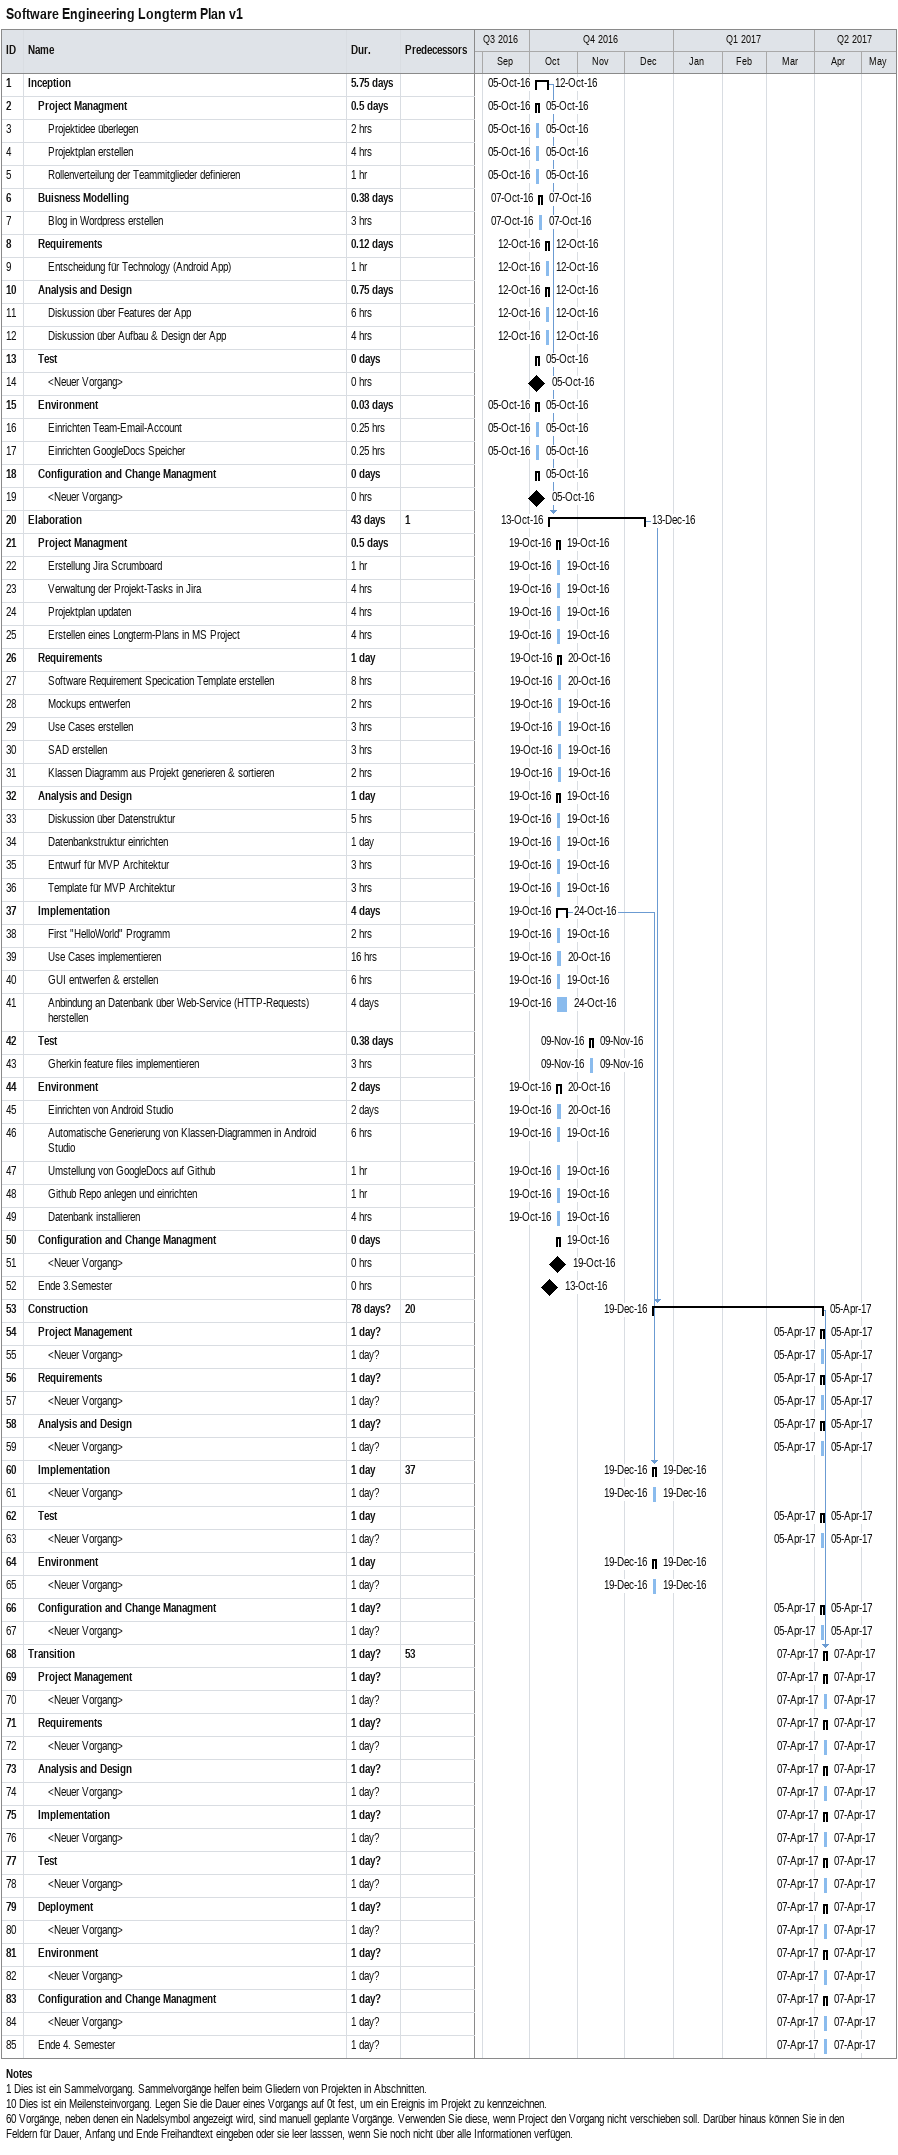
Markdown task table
Software Engineering Longterm Plan v1

| ID | Level | Task | Duration | Start | Finish | Predecessors |
|---|---|---|---|---|---|---|
| 1 | 1 | **Inception** | 5.75d | 2016-10-05 | 2016-10-12 |  |
| 2 | 2 | **Project Managment** | 0.5d | 2016-10-05 | 2016-10-05 |  |
| 3 | 3 | Projektidee überlegen | 2h | 2016-10-05 | 2016-10-05 |  |
| 4 | 3 | Projektplan erstellen | 4h | 2016-10-05 | 2016-10-05 |  |
| 5 | 3 | Rollenverteilung der Teammitglieder definieren | 1h | 2016-10-05 | 2016-10-05 |  |
| 6 | 2 | **Buisness Modelling** | 0.38d | 2016-10-07 | 2016-10-07 |  |
| 7 | 3 | Blog in Wordpress erstellen | 3h | 2016-10-07 | 2016-10-07 |  |
| 8 | 2 | **Requirements** | 0.12d | 2016-10-12 | 2016-10-12 |  |
| 9 | 3 | Entscheidung für Technology (Android App) | 1h | 2016-10-12 | 2016-10-12 |  |
| 10 | 2 | **Analysis and Design** | 0.75d | 2016-10-12 | 2016-10-12 |  |
| 11 | 3 | Diskussion über Features der App | 6h | 2016-10-12 | 2016-10-12 |  |
| 12 | 3 | Diskussion über Aufbau & Design der App | 4h | 2016-10-12 | 2016-10-12 |  |
| 13 | 2 | **Test** | 0d | 2016-10-05 | 2016-10-05 |  |
| 14 | 3 | <Neuer Vorgang> | 0h | 2016-10-05 | 2016-10-05 |  |
| 15 | 2 | **Environment** | 0.03d | 2016-10-05 | 2016-10-05 |  |
| 16 | 3 | Einrichten Team-Email-Account | 0.25h | 2016-10-05 | 2016-10-05 |  |
| 17 | 3 | Einrichten GoogleDocs Speicher | 0.25h | 2016-10-05 | 2016-10-05 |  |
| 18 | 2 | **Configuration and Change Managment** | 0d | 2016-10-05 | 2016-10-05 |  |
| 19 | 3 | <Neuer Vorgang> | 0h | 2016-10-05 | 2016-10-05 |  |
| 20 | 1 | **Elaboration** | 43d | 2016-10-13 | 2016-12-13 | 1 |
| 21 | 2 | **Project Managment** | 0.5d | 2016-10-19 | 2016-10-19 |  |
| 22 | 3 | Erstellung Jira Scrumboard | 1h | 2016-10-19 | 2016-10-19 |  |
| 23 | 3 | Verwaltung der Projekt-Tasks in Jira | 4h | 2016-10-19 | 2016-10-19 |  |
| 24 | 3 | Projektplan updaten | 4h | 2016-10-19 | 2016-10-19 |  |
| 25 | 3 | Erstellen eines Longterm-Plans in MS Project | 4h | 2016-10-19 | 2016-10-19 |  |
| 26 | 2 | **Requirements** | 1d | 2016-10-19 | 2016-10-20 |  |
| 27 | 3 | Software Requirement Specication Template erstellen | 8h | 2016-10-19 | 2016-10-20 |  |
| 28 | 3 | Mockups entwerfen | 2h | 2016-10-19 | 2016-10-19 |  |
| 29 | 3 | Use Cases erstellen | 3h | 2016-10-19 | 2016-10-19 |  |
| 30 | 3 | SAD erstellen | 3h | 2016-10-19 | 2016-10-19 |  |
| 31 | 3 | Klassen Diagramm aus Projekt generieren & sortieren | 2h | 2016-10-19 | 2016-10-19 |  |
| 32 | 2 | **Analysis and Design** | 1d | 2016-10-19 | 2016-10-19 |  |
| 33 | 3 | Diskussion über Datenstruktur | 5h | 2016-10-19 | 2016-10-19 |  |
| 34 | 3 | Datenbankstruktur einrichten | 1d | 2016-10-19 | 2016-10-19 |  |
| 35 | 3 | Entwurf für MVP Architektur | 3h | 2016-10-19 | 2016-10-19 |  |
| 36 | 3 | Template für MVP Architektur | 3h | 2016-10-19 | 2016-10-19 |  |
| 37 | 2 | **Implementation** | 4d | 2016-10-19 | 2016-10-24 |  |
| 38 | 3 | First "HelloWorld" Programm | 2h | 2016-10-19 | 2016-10-19 |  |
| 39 | 3 | Use Cases implementieren | 16h | 2016-10-19 | 2016-10-20 |  |
| 40 | 3 | GUI entwerfen & erstellen | 6h | 2016-10-19 | 2016-10-19 |  |
| 41 | 3 | Anbindung an Datenbank über Web-Service (HTTP-Requests) herstellen | 4d | 2016-10-19 | 2016-10-24 |  |
| 42 | 2 | **Test** | 0.38d | 2016-11-09 | 2016-11-09 |  |
| 43 | 3 | Gherkin feature files implementieren | 3h | 2016-11-09 | 2016-11-09 |  |
| 44 | 2 | **Environment** | 2d | 2016-10-19 | 2016-10-20 |  |
| 45 | 3 | Einrichten von Android Studio | 2d | 2016-10-19 | 2016-10-20 |  |
| 46 | 3 | Automatische Generierung von Klassen-Diagrammen in Android Studio | 6h | 2016-10-19 | 2016-10-19 |  |
| 47 | 3 | Umstellung von GoogleDocs auf Github | 1h | 2016-10-19 | 2016-10-19 |  |
| 48 | 3 | Github Repo anlegen und einrichten | 1h | 2016-10-19 | 2016-10-19 |  |
| 49 | 3 | Datenbank installieren | 4h | 2016-10-19 | 2016-10-19 |  |
| 50 | 2 | **Configuration and Change Managment** | 0d | 2016-10-19 | 2016-10-19 |  |
| 51 | 3 | <Neuer Vorgang> | 0h | 2016-10-19 | 2016-10-19 |  |
| 52 | 2 | Ende 3.Semester | 0h | 2016-10-13 | 2016-10-13 |  |
| 53 | 1 | **Construction** | 78d? | 2016-12-19 | 2017-04-05 | 20 |
| 54 | 2 | **Project Management** | 1d? | 2017-04-05 | 2017-04-05 |  |
| 55 | 3 | <Neuer Vorgang> | 1d? | 2017-04-05 | 2017-04-05 |  |
| 56 | 2 | **Requirements** | 1d? | 2017-04-05 | 2017-04-05 |  |
| 57 | 3 | <Neuer Vorgang> | 1d? | 2017-04-05 | 2017-04-05 |  |
| 58 | 2 | **Analysis and Design** | 1d? | 2017-04-05 | 2017-04-05 |  |
| 59 | 3 | <Neuer Vorgang> | 1d? | 2017-04-05 | 2017-04-05 |  |
| 60 | 2 | **Implementation** | 1d | 2016-12-19 | 2016-12-19 | 37 |
| 61 | 3 | <Neuer Vorgang> | 1d? | 2016-12-19 | 2016-12-19 |  |
| 62 | 2 | **Test** | 1d | 2017-04-05 | 2017-04-05 |  |
| 63 | 3 | <Neuer Vorgang> | 1d? | 2017-04-05 | 2017-04-05 |  |
| 64 | 2 | **Environment** | 1d | 2016-12-19 | 2016-12-19 |  |
| 65 | 3 | <Neuer Vorgang> | 1d? | 2016-12-19 | 2016-12-19 |  |
| 66 | 2 | **Configuration and Change Managment** | 1d? | 2017-04-05 | 2017-04-05 |  |
| 67 | 3 | <Neuer Vorgang> | 1d? | 2017-04-05 | 2017-04-05 |  |
| 68 | 1 | **Transition** | 1d? | 2017-04-07 | 2017-04-07 | 53 |
| 69 | 2 | **Project Management** | 1d? | 2017-04-07 | 2017-04-07 |  |
| 70 | 3 | <Neuer Vorgang> | 1d? | 2017-04-07 | 2017-04-07 |  |
| 71 | 2 | **Requirements** | 1d? | 2017-04-07 | 2017-04-07 |  |
| 72 | 3 | <Neuer Vorgang> | 1d? | 2017-04-07 | 2017-04-07 |  |
| 73 | 2 | **Analysis and Design** | 1d? | 2017-04-07 | 2017-04-07 |  |
| 74 | 3 | <Neuer Vorgang> | 1d? | 2017-04-07 | 2017-04-07 |  |
| 75 | 2 | **Implementation** | 1d? | 2017-04-07 | 2017-04-07 |  |
| 76 | 3 | <Neuer Vorgang> | 1d? | 2017-04-07 | 2017-04-07 |  |
| 77 | 2 | **Test** | 1d? | 2017-04-07 | 2017-04-07 |  |
| 78 | 3 | <Neuer Vorgang> | 1d? | 2017-04-07 | 2017-04-07 |  |
| 79 | 2 | **Deployment** | 1d? | 2017-04-07 | 2017-04-07 |  |
| 80 | 3 | <Neuer Vorgang> | 1d? | 2017-04-07 | 2017-04-07 |  |
| 81 | 2 | **Environment** | 1d? | 2017-04-07 | 2017-04-07 |  |
| 82 | 3 | <Neuer Vorgang> | 1d? | 2017-04-07 | 2017-04-07 |  |
| 83 | 2 | **Configuration and Change Managment** | 1d? | 2017-04-07 | 2017-04-07 |  |
| 84 | 3 | <Neuer Vorgang> | 1d? | 2017-04-07 | 2017-04-07 |  |
| 85 | 2 | Ende 4. Semester | 1d? | 2017-04-07 | 2017-04-07 |  |

Notes
- 1: Dies ist ein Sammelvorgang. Sammelvorgänge helfen beim Gliedern von Projekten in Abschnitten.
- 10: Dies ist ein Meilensteinvorgang. Legen Sie die Dauer eines Vorgangs auf 0t fest, um ein Ereignis im Projekt zu kennzeichnen.
- 60: Vorgänge, neben denen ein Nadelsymbol angezeigt wird, sind manuell geplante Vorgänge. Verwenden Sie diese, wenn Project den Vorgang nicht verschieben soll. Darüber hinaus können Sie in den Feldern für Dauer, Anfang und Ende Freihandtext eingeben oder sie leer lasssen, wenn Sie noch nicht über alle Informationen verfügen.
